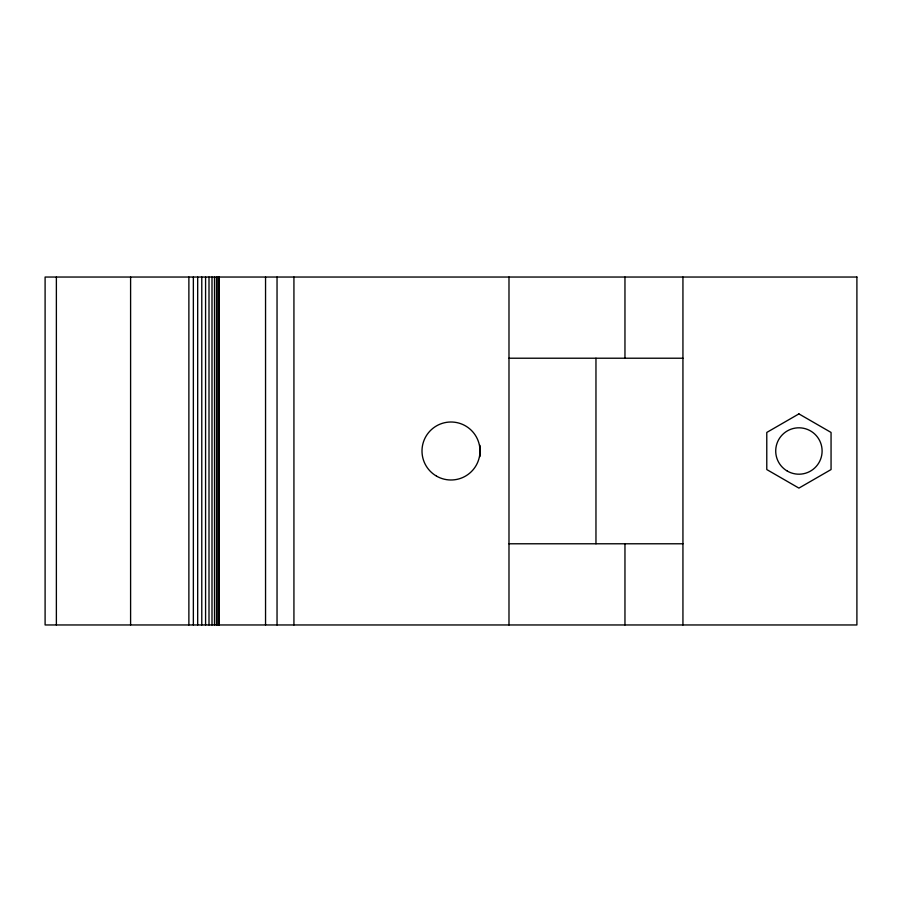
<?xml version="1.0" encoding="UTF-8"?>
<svg xmlns="http://www.w3.org/2000/svg" width="902" height="902" viewBox="0 0 902 902"><rect width="100%" height="100%" fill="white"/><g stroke="black" fill="none" stroke-linecap="round" stroke-linejoin="round"><path stroke-width="1.35" d="M479.988 445.34L479.988 456.57M508.987 358.218L682.938 358.218M508.987 543.782L682.938 543.782M682.938 277.038L682.938 624.962M624.962 277.038L624.962 358.218M624.962 543.782L624.962 624.962M595.963 358.218L595.963 543.782M508.987 277.038L508.987 624.962M293.928 277.038L293.928 624.962M277.038 277.038L277.038 624.962M265.549 277.038L265.549 624.962M219.152 277.038L219.152 624.962M218.859 277.038L218.859 624.962M217.991 277.038L217.991 624.962M216.536 277.038L216.536 624.962M214.529 277.038L214.529 624.962M212.004 277.038L212.004 624.962M209.005 277.038L209.005 624.962M205.577 277.038L205.577 624.962M201.777 277.038L201.777 624.962M197.685 277.038L197.685 624.962M193.355 277.038L193.355 624.962M188.879 277.038L188.879 624.962M130.598 277.038L130.598 624.962M56.375 277.038L56.375 624.962M798.913 413.894L766.779 432.441L766.779 469.559L798.913 488.106L831.058 469.559L831.058 432.441L798.913 413.894M856.9 277.038L45.1 277.038L45.1 624.962L856.9 624.962L856.9 277.038M787.322 471.092A23.193 23.193 0 0 0 822.105 451A23.193 23.193 0 0 0 787.322 430.908A23.193 23.193 0 0 0 787.322 471.092M436.5 476.109A28.988 28.988 0 0 0 479.988 451A28.988 28.988 0 0 0 436.5 425.891A28.988 28.988 0 0 0 436.5 476.109"/></g></svg>
